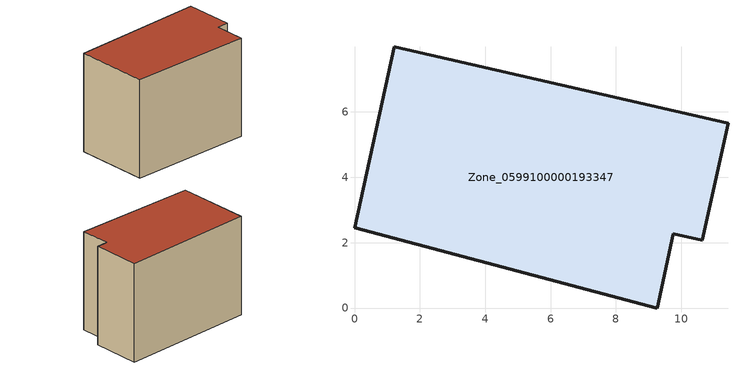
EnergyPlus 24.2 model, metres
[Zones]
Zone_0599100000193347
 floor ground (C_G): 0,2.46 1.22,7.99 11.43,5.66 10.64,2.08 9.76,2.27 9.26,0 z0
 wall outside (C_F): 1.22,7.99 0,2.46 9.26,0 9.76,2.27 10.64,2.08 11.43,5.66 1.22,7.99 z0:7.83
 roof outside (C_R): 11.43,5.66 1.22,7.99 0,2.46 9.26,0 9.76,2.27 10.64,2.08 z7.83
[BUILDING]
Pand.0599100000193347: North Axis=0; Terrain=City; Loads Convergence Tolerance Value=0.04; Temperature Convergence Tolerance Value=0.4; Solar Distribution=FullExterior; Maximum Number of Warmup Days=25; Minimum Number of Warmup Days=1
[Site:Location]
Rotterdam.The.Hague.AP_ZH_NLD Design_Conditions: Latitude=51.96; Longitude=4.45; Time Zone=1; Elevation=-4.5
[SITE:GROUNDTEMPERATURE:BUILDINGSURFACE]
18, 18, 18, 18, 18, 18, 18, 18, 18, 18, 18, 18
[MATERIAL] Thermal Absorptance=0.9; Solar Absorptance=0.7; Visible Absorptance=0.7
Name | Roughness | Thickness | Conductivity | Density | Specific Heat
G.TC.1975-1991 | MediumSmooth | 0.15 | 0.288461 | 540 | 1210
F.TC.1975-1991 | Rough | 0.3 | 0.230769 | 1920 | 840
R.TC.1975-1991 | MediumRough | 0.2 | 0.153846 | 1500 | 1000
[CONSTRUCTION]
C_G: G.TC.1975-1991
C_F: F.TC.1975-1991
C_R: R.TC.1975-1991
[ZONE]
Zone_0599100000193347: Type=1; Multiplier=1; Ceiling Height=Autocalculate; Volume=Autocalculate; Floor Area=autocalculate; Part of Total Floor Area=Yes
[ZONEINFILTRATION:DESIGNFLOWRATE]
Infil_Zone_0599100000193347: Zone or ZoneList or Space or SpaceList=Zone_0599100000193347; Schedule=AlwaysOn; Design Flow Rate Calculation Method=Flow/Area; Flow Rate per Floor Area=0.003; Constant Term Coefficient=1; Temperature Term Coefficient=0; Velocity Term Coefficient=0; Velocity Squared Term Coefficient=0
[HVACTEMPLATE:ZONE:IDEALLOADSAIRSYSTEM]
Zone_0599100000193347: Maximum Heating Supply Air Temperature=50; Minimum Cooling Supply Air Temperature=13; Maximum Heating Supply Air Humidity Ratio=0.0156; Minimum Cooling Supply Air Humidity Ratio=0.0077; Heating Limit=NoLimit; Cooling Limit=NoLimit; Dehumidification Control Type=ConstantSensibleHeatRatio; Cooling Sensible Heat Ratio=0.7; Dehumidification Setpoint=60; Humidification Control Type=None; Humidification Setpoint=30; Outdoor Air Method=None; Outdoor Air Flow Rate per Person=0.00944; Outdoor Air Flow Rate per Zone Floor Area=0; Outdoor Air Flow Rate per Zone=0; Demand Controlled Ventilation Type=None; Outdoor Air Economizer Type=NoEconomizer; Heat Recovery Type=None; Sensible Heat Recovery Effectiveness=0.7; Latent Heat Recovery Effectiveness=0.65
[ZONECONTROL:THERMOSTAT]
ThermostatControl_Zone_0599100000193347: Zone or ZoneList=Zone_0599100000193347; Control Type Schedule=DualSetpointControlType; Control 1=Thermostat_Zone_0599100000193347; Temperature Difference Between Cutout And Setpoint=0
[THERMOSTATSETPOINT:DUALSETPOINT]
Thermostat_Zone_0599100000193347: Heating Setpoint Temperature Schedule=HeatingSetpoint_Zone_0599100000193347; Cooling Setpoint Temperature Schedule=CoolingSetpoint_Zone_0599100000193347
[SCHEDULE:COMPACT]
HeatingSetpoint_Zone_0599100000193347: Through: 12/31, For: AllDays, Until: 24:00, 21
CoolingSetpoint_Zone_0599100000193347: Through: 12/31, For: AllDays, Until: 24:00, 24
DualSetpointControlType: Through: 12/31, For: AllDays, Until: 24:00, 4
AlwaysOn: Through: 12/31, For: AllDays, Until: 24:00, 1
